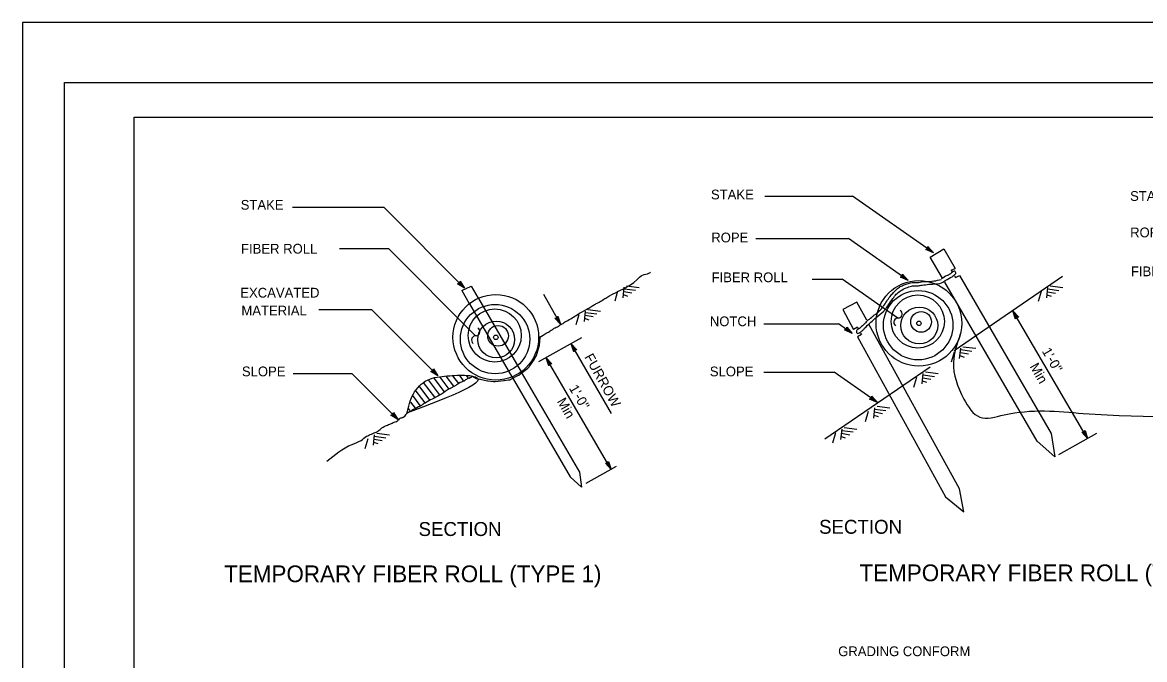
# Model space of a CAD drawing. Extents: x -894 to 866, y -472 to 714.
# Drawn here: x -894 to -90, y 257 to 714 of the extents above; entities that cross this region are included whole.
import ezdxf

# ---------------------------------------------------------------- set-up
doc = ezdxf.new("R2010")
doc.units = 0
for name, color, linetype in [('border_PLOTTING-ELEMENTS', 7, 'Continuous'), ('border_rw_22x34_Cut_Lines', 7, 'Continuous'), ('border_SHEET', 7, 'Continuous'), ('rd_PROFILE-OG', 7, 'Continuous'), ('temp_CONSTRUCTION', 7, 'Continuous'), ('temp_CONSTRUCTION-anno', 7, 'Continuous')]:
    doc.layers.add(name, color=color, linetype=linetype)

msp = doc.modelspace()

# ---------------------------------------------------------------- linework, layer by layer
at = {"layer": 'border_PLOTTING-ELEMENTS'}
for points in [[(-894.04, -472.44), (865.96, -472.44), (865.96, 713.56), (-894.04, 713.56)], [(-864.04, 670.56), (835.96, 670.56), (835.96, -429.44), (-864.04, -429.44)]]:
    msp.add_lwpolyline(points, close=True, dxfattribs=at)
at = {"layer": 'border_rw_22x34_Cut_Lines'}
msp.add_lwpolyline([(-864.04, 670.56), (835.96, 670.56), (835.96, -429.44), (-864.04, -429.44)], close=True, dxfattribs=at)
at = {"layer": 'border_SHEET'}
for p, q in [((-814.04, 645.56), (810.96, 645.56)), ((-814.04, -404.44), (-814.04, 645.56))]:
    msp.add_line(p, q, dxfattribs=at)
at = {"layer": 'rd_PROFILE-OG'}
for p, q in [((-149.32, 531.36), (-226.9, 478.25)), ((-463.26, 523.73), (-464.05, 516.27)), ((-463.17, 522.73), (-455.02, 521.68)), ((-461.41, 524.85), (-452.29, 523.67)), ((-159.98, 523.58), (-160.77, 516.13)), ((-159.89, 522.59), (-151.74, 521.53)), ((-158.13, 524.71), (-149.01, 523.53)), ((-467.79, 520.93), (-469.89, 513.71)), ((-463.7, 518.49), (-460.65, 517.46)), ((-463.29, 520.74), (-457.53, 519.7)), ((-164.51, 520.79), (-166.61, 513.57)), ((-160.42, 518.35), (-157.38, 517.31)), ((-160.01, 520.6), (-154.25, 519.56)), ((-491.01, 506.73), (-491.8, 499.28)), ((-489.16, 507.86), (-480.05, 506.68)), ((-495.54, 503.93), (-497.65, 496.72)), ((-491.45, 501.5), (-488.41, 500.46)), ((-491.05, 503.75), (-485.28, 502.7)), ((-490.93, 505.74), (-482.77, 504.68)), ((-523.86, 482.06), (-523.26, 487.73)), ((-523.53, 488.07), (-521.18, 489.48)), ((-523.23, 487.9), (-523.1, 488.7)), ((-527.53, 471.91), (-525.97, 474.75)), ((-525.56, 475.75), (-524.01, 481.27)), ((-226.86, 477.25), (-228.97, 470.03)), ((-222.33, 480.04), (-223.13, 472.59)), ((-222.77, 474.81), (-219.73, 473.77)), ((-222.37, 477.06), (-216.6, 476.02)), ((-222.25, 479.05), (-214.1, 477.99)), ((-220.49, 481.17), (-211.37, 479.99)), ((-531.06, 466.76), (-527.79, 471.48)), ((-244.08, 466.49), (-319.35, 414.96)), ((-578.12, 456.72), (-580.93, 460.46)), ((-544.28, 457.84), (-538.76, 460.65)), ((-538, 461.13), (-532.07, 465.7)), ((-253.71, 459.14), (-255.82, 451.92)), ((-249.18, 461.93), (-249.97, 454.48)), ((-249.22, 458.95), (-243.45, 457.91)), ((-249.1, 460.94), (-240.94, 459.89)), ((-247.33, 463.06), (-238.22, 461.88)), ((-566.33, 457.96), (-560.98, 456.72)), ((-560.48, 456.64), (-556.67, 456.17)), ((-555.48, 456.17), (-549.19, 456.99)), ((-549.14, 456.99), (-545.92, 457.35)), ((-249.62, 456.7), (-246.58, 455.67)), ((-288.41, 434.63), (-290.52, 427.42)), ((-283.88, 437.43), (-284.67, 429.98)), ((-283.92, 434.45), (-278.15, 433.4)), ((-283.8, 436.44), (-275.65, 435.38)), ((-282.04, 438.56), (-272.92, 437.38)), ((-284.32, 432.2), (-281.28, 431.16)), ((-642.16, 417.95), (-642.95, 410.5)), ((-640.31, 419.08), (-631.2, 417.9)), ((-311.89, 419.32), (-313.99, 412.1)), ((-307.36, 422.12), (-308.15, 414.66)), ((-307.39, 419.13), (-301.63, 418.09)), ((-307.27, 421.13), (-299.12, 420.07)), ((-305.51, 423.24), (-296.39, 422.06)), ((-646.69, 415.15), (-648.79, 407.94)), ((-642.6, 412.72), (-639.56, 411.68)), ((-642.19, 414.97), (-636.43, 413.92)), ((-642.07, 416.96), (-633.92, 415.9)), ((-307.8, 416.88), (-304.75, 415.85))]:
    msp.add_line(p, q, dxfattribs=at)
msp.add_lwpolyline([(-574.11, 458.53), (-571.67, 459.93), (-568.89, 458.33), (-566.58, 458)], dxfattribs=at)
for centre, radius, start, end in [((-520.31, 487.42), 2.97, 170.63642, 173.93398), ((-530.17, 477.05), 4.79, 331.27397, 344.32879), ((-528.62, 482.57), 4.79, 344.32879, 353.93398), ((-535, 469.49), 4.79, 307.62853, 325.25956), ((-531.72, 474.21), 4.79, 325.25956, 331.27397), ((-540.93, 464.92), 4.79, 296.9672, 307.62853), ((-566.99, 455.07), 2.97, 76.99799, 81.86757), ((-559.9, 461.39), 4.79, 256.99799, 263.04217), ((-556.09, 460.92), 4.79, 263.04218, 277.35559), ((-548.81, 454.04), 2.97, 96.34575, 97.35559), ((-546.45, 462.11), 4.79, 276.34575, 296.9672)]:
    msp.add_arc(centre, radius, start, end, dxfattribs=at)
for points in [[(-504.46, 499.46), (-500.37, 501.78), (-496.66, 504.15), (-489.97, 507.97), (-486.99, 509.81), (-484.33, 511.32), (-481.89, 512.7), (-480.23, 513.66), (-476.91, 515.61), (-474.09, 517.35), (-454.03, 529.17), (-449.93, 532.5), (-445.41, 533.75), (-444.34, 534.51)], [(-521.19, 489.52), (-518.11, 491.25), (-515.32, 492.99), (-513.24, 494.33), (-510.24, 495.87), (-508.43, 497.01), (-506.9, 497.88), (-505.79, 498.7), (-504.48, 499.51)], [(-588.43, 450.85), (-594.02, 447.23), (-599.28, 444.35), (-604.23, 441.57), (-606.96, 439.95), (-608.65, 438.83), (-610.35, 437.98), (-615.1, 435.4), (-617.53, 434.03), (-620.21, 431.71), (-621.28, 430.3), (-623.4, 429.96), (-624.82, 428.86)], [(-676.09, 399.01), (-658, 411.16), (-651.54, 414.04), (-647.59, 416.93), (-644.17, 418.54), (-642.07, 419.53), (-639.58, 420.51), (-637.41, 422.39), (-634.09, 424.35), (-631.05, 425.67), (-628.65, 426.73), (-627.03, 427.35), (-625.35, 428.05), (-624.61, 428.98)]]:
    msp.add_spline(points, degree=3, dxfattribs=at)
at = {"layer": 'temp_CONSTRUCTION'}
for p, q in [((-243.99, 545.41), (-234.24, 551.36)), ((-234.24, 551.36), (-226.05, 537.29)), ((-235.19, 530.27), (-243.99, 545.41)), ((-228.91, 535.9), (-226.05, 537.29)), ((-228.91, 535.9), (-228.26, 534.78)), ((-226.5, 531.74), (-225.95, 530.8)), ((-225.95, 530.8), (-223.09, 532.19)), ((-223.09, 532.19), (-157.3, 419.03)), ((-579.41, 521.37), (-572.71, 524.63)), ((-572.71, 524.63), (-567.7, 516.02)), ((-167.33, 413.55), (-233.56, 527.46)), ((-579.41, 521.37), (-574.08, 512.2)), ((-567.55, 515.76), (-536.98, 463.19)), ((-573.94, 511.96), (-543.5, 459.61)), ((-296.47, 513), (-306.61, 507.72)), ((-306.61, 507.72), (-298.78, 493.45)), ((-289.39, 500.1), (-296.47, 513)), ((-296.11, 495.18), (-298.78, 493.45)), ((-296.11, 495.18), (-295.49, 494.05)), ((-293.8, 490.97), (-293.27, 490.01)), ((-223.07, 379.27), (-287.59, 496.82)), ((-293.27, 490.01), (-295.94, 488.28)), ((-295.94, 488.28), (-232.96, 373.53)), ((-591.9, 448.83), (-599.2, 458.5)), ((-588.46, 450.81), (-594.92, 459.37)), ((-585.01, 452.78), (-590.55, 460.12)), ((-581.56, 454.75), (-585.72, 460.26)), ((-574.67, 458.7), (-576.01, 460.48)), ((-543.36, 459.36), (-501.87, 388.01)), ((-536.87, 463), (-495.17, 391.27)), ((-605.69, 440.94), (-612.73, 450.27)), ((-602.25, 442.92), (-609.97, 453.16)), ((-598.8, 444.89), (-606.83, 455.53)), ((-595.35, 446.86), (-603.31, 457.41)), ((-609.14, 438.97), (-614.51, 446.09)), ((-616.03, 435.03), (-617.5, 436.96)), ((-612.59, 437), (-616, 441.52)), ((-618.4, 433.67), (-618.73, 433.19)), ((-157.3, 419.03), (-154.81, 402.29)), ((-167.33, 413.55), (-154.81, 402.29)), ((-493.59, 380.55), (-501.88, 388.01)), ((-495.18, 391.27), (-493.59, 380.55)), ((-219.9, 362.76), (-223.07, 379.27)), ((-232.96, 373.53), (-219.9, 362.76))]:
    msp.add_line(p, q, dxfattribs=at)
for centre, radius in [((-252.04, 497.9), 30.68), ((-555.04, 487.89), 30.68), ((-252.56, 496.58), 24.86), ((-252.83, 499.21), 19.04), ((-555.56, 486.57), 24.86), ((-555.82, 489.2), 19.04), ((-251.78, 496.32), 13.22), ((-250.46, 498.95), 7.41), ((-554.77, 486.31), 13.22), ((-252.04, 497.9), 1.59), ((-553.46, 488.94), 7.41), ((-555.04, 487.89), 1.59)]:
    msp.add_circle(centre, radius, dxfattribs=at)
for centre, radius, start, end in [((-246.62, 564.58), 36.71, 269.77356, 286.77329), ((-239.79, 537.12), 10.92, 269.12785, 299.23339)]:
    msp.add_arc(centre, radius, start, end, dxfattribs=at)
for points in [[(-234.32, 527.73), (-229.47, 530.69), (-227.17, 532.09), (-226.17, 533.05), (-225.68, 533.71), (-225.73, 534.67), (-226.34, 535.24), (-227.35, 535.1), (-228.68, 533.98), (-230.27, 533.01), (-231.03, 532.49), (-231.82, 532.12), (-235.99, 529.68)], [(-282.55, 502.15), (-277.26, 506.74), (-275.73, 508.47), (-274, 511.02), (-270.62, 515.77), (-268.3, 518.69), (-265.15, 521.2), (-261.28, 523.23), (-257.41, 524.56), (-255.99, 524.76), (-252.43, 524.86), (-249.68, 525.27), (-239.95, 526.2)], [(-281.94, 505.42), (-279.6, 507.56), (-274.51, 514.68), (-271.97, 518.04), (-269.63, 520.69), (-266.57, 523.44), (-264.13, 524.86), (-261.18, 526.08), (-257.97, 526.9), (-253.56, 527.22), (-251.24, 527.34), (-249.37, 527.81), (-246.77, 527.87)], [(-288.35, 500.33), (-293.9, 494.85), (-295.32, 493.73), (-296.44, 493.01), (-296.85, 492.1), (-296.65, 491.38), (-295.73, 490.67), (-294.71, 491.08), (-293.9, 491.69), (-292.27, 492.91), (-290.95, 494.34)], [(-290.95, 494.34), (-286.52, 498.64), (-282.68, 502.18)], [(-288.35, 500.33), (-285.06, 502.96), (-283.37, 504.3), (-282.45, 504.91), (-281.94, 505.42)], [(-222.47, 490.05), (-227.34, 470.08), (-219.76, 443.63), (-208.41, 430.67), (-191.1, 432.29), (-134.31, 433.37), (144.76, 441.47), (268.07, 444.17)], [(-618.73, 433.19), (-614.11, 447.3), (-604.01, 457.21), (-589.86, 460.23), (-575.61, 460.6), (-571.91, 460.13), (-618.4, 433.67)], [(-574.2, 458.6), (-575.51, 458.11), (-577.79, 456.57), (-579.53, 455.84), (-583.25, 453.71), (-585.03, 452.69), (-586.86, 451.72), (-587.7, 451.16), (-588.44, 450.86)]]:
    msp.add_spline(points, degree=3, dxfattribs=at)
at = {"layer": 'temp_CONSTRUCTION-anno'}
for p, q in [((-362.29, 589.1), (-299.67, 589.1)), ((-241.62, 548.36), (-299.67, 589.1)), ((-700.66, 581.1), (-635.31, 581.1)), ((-577.41, 523.04), (-635.31, 581.1)), ((-368.92, 558.6), (-302.37, 558.6)), ((-259.74, 528.67), (-302.37, 558.6)), ((-666.96, 551.57), (-631.97, 551.57)), ((-569.96, 489.39), (-631.97, 551.57)), ((-247.16, 550.78), (-245.75, 551.38)), ((-241.62, 548.36), (-247.16, 550.78)), ((-247.16, 550.78), (-247.16, 550.78)), ((-242.73, 549.16), (-246.77, 550.93)), ((-243.82, 549.96), (-246.42, 551.1)), ((-244.91, 550.76), (-246.03, 551.25)), ((-245.75, 551.38), (-245.61, 552.9)), ((-245.73, 551.7), (-244.91, 550.76)), ((-245.67, 552.07), (-243.82, 549.96)), ((-245.65, 552.5), (-242.72, 549.16)), ((-245.61, 552.9), (-245.61, 552.9)), ((-245.61, 552.9), (-241.62, 548.36)), ((-241.62, 548.36), (-241.62, 548.36)), ((-265.28, 531.1), (-263.87, 531.69)), ((-259.74, 528.67), (-265.28, 531.1)), ((-265.28, 531.1), (-265.28, 531.1)), ((-260.85, 529.48), (-264.89, 531.25)), ((-261.93, 530.28), (-264.54, 531.42)), ((-263.03, 531.08), (-264.15, 531.57)), ((-263.87, 531.69), (-263.73, 533.22)), ((-263.85, 532.01), (-263.03, 531.08)), ((-263.79, 532.39), (-261.93, 530.28)), ((-263.76, 532.81), (-260.84, 529.47)), ((-263.73, 533.22), (-263.73, 533.22)), ((-263.73, 533.22), (-259.74, 528.67)), ((-582.5, 526.32), (-581.01, 526.68)), ((-577.41, 523.04), (-582.5, 526.32)), ((-582.5, 526.32), (-582.5, 526.32)), ((-578.38, 524.01), (-582.08, 526.4)), ((-579.32, 524.98), (-581.72, 526.52)), ((-580.28, 525.94), (-581.3, 526.6)), ((-581.01, 526.68), (-580.63, 528.17)), ((-580.94, 526.99), (-580.28, 525.94)), ((-580.82, 527.36), (-579.32, 524.98)), ((-580.73, 527.77), (-578.36, 524.01)), ((-580.63, 528.17), (-580.63, 528.17)), ((-580.63, 528.17), (-577.41, 523.04)), ((-577.41, 523.04), (-577.41, 523.04)), ((-328.53, 529.66), (-307.03, 529.66)), ((-267.23, 501.72), (-307.03, 529.66)), ((-259.74, 528.67), (-259.74, 528.67)), ((-508.81, 497.19), (-520.72, 518.55)), ((-681.81, 507.92), (-644.08, 507.92)), ((-596.51, 460.23), (-644.08, 507.92)), ((-182.83, 501), (-184.69, 506.76)), ((-184.69, 506.76), (-184.69, 506.76)), ((-184.69, 506.76), (-180.57, 502.34)), ((-131.23, 415.36), (-184.69, 506.76)), ((-508.81, 497.19), (-512.85, 501.69)), ((-512.85, 501.69), (-512.85, 501.69)), ((-512.85, 501.69), (-511.32, 501.64)), ((-509.49, 498.38), (-512.43, 501.66)), ((-510.14, 499.56), (-512.05, 501.68)), ((-510.81, 500.74), (-511.62, 501.65)), ((-511.32, 501.64), (-510.56, 502.98)), ((-511.17, 501.93), (-510.81, 500.74)), ((-510.96, 502.25), (-510.14, 499.56)), ((-510.76, 502.62), (-509.48, 498.37)), ((-510.56, 502.98), (-510.56, 502.98)), ((-510.56, 502.98), (-508.81, 497.19)), ((-182.64, 501.37), (-184, 505.59)), ((-184, 505.58), (-180.99, 502.36)), ((-182.45, 501.74), (-183.31, 504.42)), ((-183.31, 504.42), (-181.37, 502.34)), ((-182.09, 502.35), (-182.83, 501)), ((-182.83, 501), (-182.83, 501)), ((-182.24, 502.07), (-182.62, 503.25)), ((-182.62, 503.25), (-181.79, 502.36)), ((-180.57, 502.34), (-182.09, 502.35)), ((-180.57, 502.34), (-180.57, 502.34)), ((-508.81, 497.19), (-508.81, 497.19)), ((-363.04, 497.63), (-309.61, 497.63)), ((-299.74, 490.7), (-309.61, 497.63)), ((-305.28, 493.13), (-303.87, 493.72)), ((-299.74, 490.7), (-305.28, 493.13)), ((-305.28, 493.13), (-305.28, 493.13)), ((-300.85, 491.51), (-304.88, 493.28)), ((-301.93, 492.31), (-304.54, 493.45)), ((-303.03, 493.11), (-304.15, 493.6)), ((-303.87, 493.72), (-303.73, 495.25)), ((-303.85, 494.04), (-303.03, 493.11)), ((-303.79, 494.42), (-301.93, 492.31)), ((-303.76, 494.84), (-300.83, 491.5)), ((-303.73, 495.25), (-303.73, 495.25)), ((-303.73, 495.25), (-299.74, 490.7)), ((-299.74, 490.7), (-299.74, 490.7)), ((-493.74, 487.48), (-524.59, 470.29)), ((-499.29, 477.48), (-501.15, 483.24)), ((-501.15, 483.24), (-501.15, 483.24)), ((-501.15, 483.24), (-497.02, 478.81)), ((-472.11, 433.24), (-501.15, 483.24)), ((-499.09, 477.84), (-500.46, 482.07)), ((-500.45, 482.06), (-497.45, 478.83)), ((-498.91, 478.22), (-499.77, 480.89)), ((-499.77, 480.89), (-497.83, 478.81)), ((-498.55, 478.83), (-499.29, 477.48)), ((-499.29, 477.48), (-499.29, 477.48)), ((-498.7, 478.54), (-499.08, 479.72)), ((-499.08, 479.72), (-498.25, 478.83)), ((-497.02, 478.81), (-498.55, 478.83)), ((-497.02, 478.81), (-497.02, 478.81)), ((-472.54, 393.19), (-519.06, 473.26)), ((-517.19, 467.51), (-519.06, 473.26)), ((-519.06, 473.26), (-519.06, 473.26)), ((-519.06, 473.26), (-514.93, 468.84)), ((-517, 467.87), (-518.37, 472.09)), ((-518.36, 472.09), (-515.35, 468.86)), ((-516.81, 468.25), (-517.68, 470.92)), ((-517.68, 470.92), (-515.74, 468.84)), ((-516.46, 468.86), (-517.19, 467.51)), ((-517.19, 467.51), (-517.19, 467.51)), ((-516.61, 468.57), (-516.99, 469.75)), ((-516.99, 469.75), (-516.16, 468.86)), ((-514.93, 468.84), (-516.46, 468.86)), ((-514.93, 468.84), (-514.93, 468.84)), ((-700.15, 462.02), (-658.21, 462.02)), ((-625.18, 428.89), (-658.21, 462.02)), ((-601.6, 463.5), (-600.11, 463.86)), ((-596.51, 460.23), (-601.6, 463.5)), ((-601.6, 463.5), (-601.6, 463.5)), ((-597.48, 461.2), (-601.18, 463.59)), ((-598.42, 462.16), (-600.82, 463.7)), ((-599.38, 463.13), (-600.4, 463.79)), ((-600.11, 463.86), (-599.73, 465.35)), ((-600.04, 464.18), (-599.38, 463.13)), ((-599.92, 464.54), (-598.42, 462.16)), ((-599.83, 464.95), (-597.47, 461.19)), ((-599.73, 465.35), (-599.73, 465.35)), ((-599.73, 465.35), (-596.51, 460.23)), ((-596.51, 460.23), (-596.51, 460.23)), ((-363.04, 462.95), (-312.78, 462.95)), ((-281.79, 441.2), (-312.78, 462.95)), ((-287.33, 443.62), (-285.92, 444.22)), ((-281.79, 441.2), (-287.33, 443.62)), ((-287.33, 443.62), (-287.33, 443.62)), ((-282.9, 442), (-286.93, 443.77)), ((-283.98, 442.8), (-286.59, 443.95)), ((-285.08, 443.61), (-286.2, 444.1)), ((-285.92, 444.22), (-285.78, 445.75)), ((-285.9, 444.54), (-285.08, 443.61)), ((-285.84, 444.92), (-283.98, 442.8)), ((-285.81, 445.34), (-282.88, 442)), ((-285.78, 445.75), (-285.78, 445.75)), ((-285.78, 445.75), (-281.79, 441.2)), ((-628.78, 432.53), (-628.4, 434.02)), ((-628.4, 434.02), (-628.4, 434.02)), ((-628.4, 434.02), (-625.18, 428.89)), ((-281.79, 441.2), (-281.79, 441.2)), ((-630.26, 432.17), (-628.78, 432.53)), ((-625.18, 428.89), (-630.26, 432.17)), ((-630.26, 432.17), (-630.26, 432.17)), ((-626.14, 429.86), (-629.85, 432.25)), ((-627.09, 430.83), (-629.48, 432.37)), ((-628.05, 431.79), (-629.07, 432.45)), ((-628.71, 432.84), (-628.05, 431.79)), ((-628.59, 433.21), (-627.09, 430.83)), ((-628.5, 433.62), (-626.13, 429.86)), ((-625.18, 428.89), (-625.18, 428.89)), ((-124.82, 418.84), (-152.2, 403.58)), ((-131.23, 415.36), (-135.27, 419.87)), ((-135.27, 419.87), (-135.27, 419.87)), ((-135.27, 419.87), (-133.74, 419.82)), ((-131.91, 416.55), (-134.85, 419.84)), ((-132.56, 417.73), (-134.47, 419.85)), ((-133.23, 418.92), (-134.04, 419.83)), ((-133.74, 419.82), (-132.98, 421.16)), ((-133.59, 420.11), (-133.23, 418.92)), ((-133.38, 420.42), (-132.56, 417.73)), ((-133.18, 420.8), (-131.9, 416.55)), ((-132.98, 421.16), (-132.98, 421.16)), ((-132.98, 421.16), (-131.23, 415.36)), ((-131.23, 415.36), (-131.23, 415.36)), ((-468.77, 395.27), (-490.62, 383.1)), ((-472.54, 393.19), (-476.58, 397.69)), ((-476.58, 397.69), (-476.58, 397.69)), ((-476.58, 397.69), (-475.05, 397.65)), ((-473.21, 394.38), (-476.15, 397.66)), ((-473.87, 395.56), (-475.77, 397.68)), ((-474.54, 396.74), (-475.35, 397.65)), ((-475.05, 397.65), (-474.29, 398.98)), ((-474.89, 397.93), (-474.54, 396.74)), ((-474.68, 398.25), (-473.87, 395.56)), ((-474.49, 398.62), (-473.2, 394.37)), ((-474.29, 398.98), (-474.29, 398.98)), ((-474.29, 398.98), (-472.54, 393.19)), ((-472.54, 393.19), (-472.54, 393.19))]:
    msp.add_line(p, q, dxfattribs=at)
for centre, radius, start, end in [((-267.08, 504.59), 3.04, 283.30744, 60.14974), ((-266.98, 498.61), 3.06, 80.65293, 231.15283), ((-569.41, 491.9), 3.04, 283.30744, 60.14974), ((-569.31, 485.91), 3.06, 80.65293, 231.15283)]:
    msp.add_arc(centre, radius, start, end, dxfattribs=at)

# ---------------------------------------------------------------- texts
for s, height, p in [('STAKE', 7, (-400.97, 586.74)), ('STAKE', 7, (-100.81, 585.65)), ('STAKE', 7, (-737.73, 579.33)), ('ROPE', 7, (-400.74, 555.92)), ('ROPE', 7, (-100.79, 559.57)), ('FIBER ROLL', 7, (-737.5, 547.88)), ('FIBER ROLL', 7, (-100.22, 531.68)), ('FIBER ROLL', 7, (-400.52, 527.38)), ('EXCAVATED', 7, (-738.02, 516.36)), ('MATERIAL', 7, (-737.23, 503.55)), ('NOTCH', 7, (-401.76, 495.85)), ('SLOPE', 7, (-736.88, 459.95)), ('SLOPE', 7, (-401.78, 459.91)), ('SECTION', 10, (-610.36, 345.49)), ('SECTION', 10, (-323.56, 347.07)), ('TEMPORARY FIBER ROLL (TYPE 1)', 12, (-749.57, 312.38)), ('TEMPORARY FIBER ROLL (TYPE 2)', 12, (-294.59, 313.09)), ('GRADING CONFORM', 7, (-309.87, 259.37))]:
    msp.add_text(s, height=height, dxfattribs=at).set_placement(p)
for s, rotation, p in [('FURROW', 299.12266, (-491.85, 473.82)), ('1\'-0"', 299.95334, (-164.2, 478.03)), ('Min', 299.95334, (-172.98, 466.99)), ('1\'-0"', 299.84827, (-502.86, 451.48)), ('Min', 299.84827, (-511.53, 442.01))]:
    msp.add_text(s, height=7, rotation=rotation, dxfattribs=at).set_placement(p)

doc.saveas('drawing.dxf')
